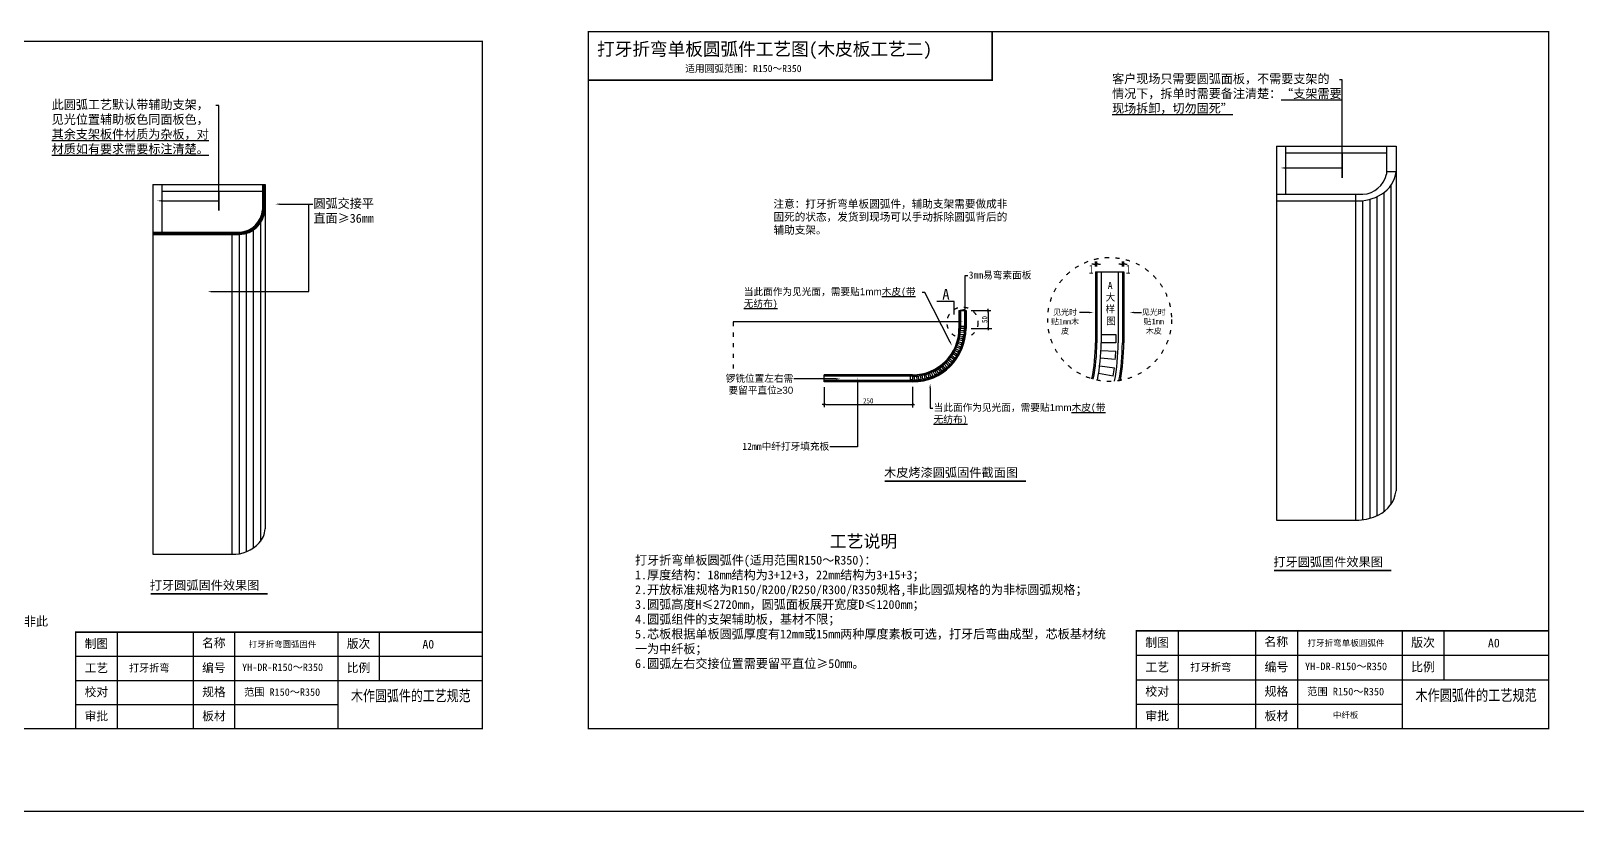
# Model space of a CAD drawing. Header units: millimetres. Extents: x 1116 to 19180, y 5378 to 16725.
# Drawn here: x 11381 to 15746, y 11246 to 13447 of the extents above; entities that cross this region are included whole.
import ezdxf
from ezdxf import colors
from ezdxf.entities.mleader import LeaderData, LeaderLine
from ezdxf.math import Vec2, Vec3

# ---------------------------------------------------------------- set-up
doc = ezdxf.new("R2010")
doc.units = ezdxf.units.MM
doc.linetypes.add('$0$ACAD_ISO03W100', pattern=[30, 12, -18])
for name, color, linetype in [('YQ_DIM', 3, 'Continuous'), ('YQ_TITLE', 6, 'Continuous'), ('图框', 7, 'Continuous')]:
    doc.layers.add(name, color=color, linetype=linetype)
doc.layers.add('常用', color=7, linetype='Continuous', lineweight=30)
doc.styles.get("Standard").update_dxf_attribs({"font": 'arial.ttf'})
doc.styles.add('YQ_DIM', font='simfang.ttf', dxfattribs={"width": 0.8})
doc.styles.add('YQ_TITLE', font='simhei.ttf')
doc.styles.add('黑体', font='simhei.ttf')
doc.dimstyles.new('yq5', dxfattribs={"dimscale": 5, "dimtxt": 3, "dimasz": 1, "dimexe": 1.5, "dimexo": 3, "dimgap": 0.5, "dimtad": 1, "dimdec": 1, "dimdsep": 46, "dimtxsty": 'YQ_DIM', "dimblk": 'YQTICK', "dimcen": 0, "dimclrd": 256, "dimclre": 256, "dimclrt": 7, "dimadec": 1, "dimazin": 2, "dimtfac": 1, "dimtdec": 1, "dimtix": 1, "dimtmove": 2, "dimatfit": 2, "dimfxl": 0, "dimtolj": 1, "dimtzin": 0, "dimarcsym": 0})

# ---------------------------------------------------------------- blocks, each defined once
blk = doc.blocks.new('YQTICK')
blk.add_line((-1, 0), (1, 0))
at = {"const_width": 0.4}
blk.add_lwpolyline([(0.53, 0.53), (-0.53, -0.53)], dxfattribs=at)
blk = doc.blocks.new('*D99')
at = {"lineweight": -2, "transparency": 16777216}
for p, q in [((14035, 12657.9), (14090.9, 12657.9)), ((14083.4, 12652.9), (14083.4, 12612.9)), ((14035, 12607.9), (14090.9, 12607.9))]:
    blk.add_line(p, q, dxfattribs=at)
at = {"layer": 'Defpoints', "color": 0, "transparency": 16777216}
for p in [(14020, 12657.9), (14020, 12607.9), (14083.4, 12607.9)]:
    blk.add_point(p, dxfattribs=at)
at = {"lineweight": -2, "transparency": 16777216, "xscale": 5, "yscale": 5, "zscale": 5}
for p, rotation in [((14083.4, 12657.9), 90), ((14083.4, 12607.9), 270)]:
    blk.add_blockref('YQTICK', p, dxfattribs=dict(at, rotation=rotation))
at = {"color": 7, "transparency": 16777216, "insert": (14073.3, 12632.9), "char_height": 15, "attachment_point": 5, "rotation": 90, "style": 'YQ_DIM'}
blk.add_mtext('\\A1;50', dxfattribs=at)
blk = doc.blocks.new('*D100')
at = {"lineweight": -2, "transparency": 16777216}
for p, q in [((13620, 12441.9), (13620, 12386)), ((13870, 12442.9), (13870, 12386)), ((13625, 12393.5), (13865, 12393.5))]:
    blk.add_line(p, q, dxfattribs=at)
at = {"layer": 'Defpoints', "color": 0, "transparency": 16777216}
for p in [(13620, 12456.9), (13870, 12457.9), (13870, 12393.5)]:
    blk.add_point(p, dxfattribs=at)
at = {"lineweight": -2, "transparency": 16777216, "xscale": 5, "yscale": 5, "zscale": 5, "rotation": 180}
blk.add_blockref('YQTICK', (13620, 12393.5), dxfattribs=at)
at = {"lineweight": -2, "transparency": 16777216, "xscale": 5, "yscale": 5, "zscale": 5}
blk.add_blockref('YQTICK', (13870, 12393.5), dxfattribs=at)
at = {"color": 7, "transparency": 16777216, "insert": (13745, 12403.6), "char_height": 15, "attachment_point": 5, "style": 'YQ_DIM'}
blk.add_mtext('\\A1;250', dxfattribs=at)
blk = doc.blocks.new('*D65')
at = {"layer": 'Defpoints', "color": 0, "transparency": 16777216}
for p in [(14390.1, 12789.3), (14386.1, 12767), (14390.1, 12767)]:
    blk.add_point(p, dxfattribs=at)
at = {"layer": 'YQ_DIM', "lineweight": -2, "transparency": 16777216}
for p, q in [((14381.1, 12789.3), (14376.1, 12789.3)), ((14386.1, 12782), (14386.1, 12796.8)), ((14386.1, 12789.3), (14390.1, 12789.3)), ((14390.1, 12782), (14390.1, 12796.8)), ((14395.1, 12789.3), (14400.1, 12789.3))]:
    blk.add_line(p, q, dxfattribs=at)
at = {"layer": 'YQ_DIM', "lineweight": -2, "transparency": 16777216, "xscale": 5, "yscale": 5, "zscale": 5}
blk.add_blockref('YQTICK', (14386.1, 12789.3), dxfattribs=at)
at = {"layer": 'YQ_DIM', "lineweight": -2, "transparency": 16777216, "xscale": 5, "yscale": 5, "zscale": 5, "rotation": 180}
blk.add_blockref('YQTICK', (14390.1, 12789.3), dxfattribs=at)
at = {"layer": 'YQ_DIM', "color": 7, "transparency": 16777216, "insert": (14374, 12774.6), "char_height": 15, "attachment_point": 5, "style": 'YQ_DIM'}
blk.add_mtext('\\A1;{\\H1.66667x;1}', dxfattribs=at)
blk = doc.blocks.new('*D66')
at = {"layer": 'Defpoints', "color": 0, "transparency": 16777216}
for p in [(14466.1, 12789.3), (14462.1, 12767), (14466.1, 12767)]:
    blk.add_point(p, dxfattribs=at)
at = {"layer": 'YQ_DIM', "lineweight": -2, "transparency": 16777216}
for p, q in [((14457.1, 12789.3), (14452.1, 12789.3)), ((14462.1, 12782), (14462.1, 12796.8)), ((14462.1, 12789.3), (14466.1, 12789.3)), ((14466.1, 12782), (14466.1, 12796.8)), ((14471.1, 12789.3), (14476.1, 12789.3))]:
    blk.add_line(p, q, dxfattribs=at)
at = {"layer": 'YQ_DIM', "lineweight": -2, "transparency": 16777216, "xscale": 5, "yscale": 5, "zscale": 5}
blk.add_blockref('YQTICK', (14462.1, 12789.3), dxfattribs=at)
at = {"layer": 'YQ_DIM', "lineweight": -2, "transparency": 16777216, "xscale": 5, "yscale": 5, "zscale": 5, "rotation": 180}
blk.add_blockref('YQTICK', (14466.1, 12789.3), dxfattribs=at)
at = {"layer": 'YQ_DIM', "color": 7, "transparency": 16777216, "insert": (14478.5, 12774.6), "char_height": 15, "attachment_point": 5, "style": 'YQ_DIM'}
blk.add_mtext('\\A1;{\\H1.66667x;1}', dxfattribs=at)

msp = doc.modelspace()

# ---------------------------------------------------------------- linework, layer by layer
for p, q in [((14896.92, 13121.73), (14896.92, 12067.21)), ((14896.92, 13121.73), (15234.73, 13121.73)), ((14922.53, 13121.73), (14922.53, 12986.05)), ((14922.53, 13102.89), (15207.62, 13102.89)), ((15207.62, 13121.73), (15207.62, 13042.44)), ((15234.73, 13121.73), (15234.73, 12149.81)), ((11725.47, 13014.04), (11725.47, 11970.98)), ((11725.47, 13014.04), (12042.16, 13014.04)), ((11751.07, 13014.04), (11751.07, 12878.36)), ((12035.16, 13014.04), (12035.16, 12942.12)), ((12038.16, 13014.04), (12038.16, 12942.12)), ((12041.16, 13014.04), (12041.16, 12942.12)), ((12042.16, 13014.04), (12042.16, 12942.12)), ((12042.16, 13014.04), (12042.16, 12042.12)), ((15234.73, 13049.81), (15207.62, 13049.81)), ((15220.26, 13011.46), (15220.26, 12111.46)), ((11751.07, 12995.19), (12036.16, 12995.19)), ((14896.92, 12967.21), (15120.26, 12967.21)), ((15120.26, 12986.05), (15120.26, 12067.21)), ((15140.26, 12967.97), (15140.26, 12067.21)), ((15160.26, 12971.79), (15160.26, 12071.79)), ((15180.26, 12978.95), (15180.26, 12078.95)), ((15200.26, 12990.42), (15200.26, 12090.42)), ((12042.16, 12942.12), (12035.16, 12942.12)), ((12165.75, 12711.47), (12165.75, 12958.42)), ((11948.81, 12879.36), (11948.81, 11970.98)), ((11988.81, 12875.66), (11988.81, 11977.65)), ((12008.81, 12885.23), (12008.81, 11988.24)), ((12028.81, 12904.92), (12028.81, 12006.61)), ((11968.81, 12872.36), (11968.81, 11972.18)), ((14386.13, 12766.97), (14466.13, 12766.97)), ((14386.13, 12766.97), (14386.13, 12566.93)), ((14390.13, 12766.97), (14390.13, 12566.93)), ((14402.13, 12766.97), (14402.13, 12566.93)), ((14450.13, 12766.97), (14450.13, 12566.97)), ((14462.13, 12766.97), (14462.13, 12566.97)), ((14466.13, 12766.97), (14466.13, 12566.97)), ((14000.97, 12657.87), (14020.97, 12657.87)), ((14000.97, 12657.87), (14000.97, 12607.86)), ((14001.97, 12657.87), (14001.97, 12607.86)), ((14004.97, 12657.87), (14004.97, 12607.86)), ((14016.97, 12657.87), (14016.97, 12607.87)), ((14019.97, 12657.87), (14019.97, 12607.87)), ((14020.97, 12657.87), (14020.97, 12607.87)), ((14004.97, 12613.86), (14015.47, 12613.86)), ((14015.47, 12613.86), (14015.47, 12607.87)), ((13999.64, 12570.32), (14009.73, 12567.4)), ((14011.24, 12573.04), (14001.05, 12575.55)), ((14002.25, 12580.87), (14012.53, 12578.77)), ((14013.59, 12584.52), (14003.22, 12586.2)), ((14003.99, 12591.6), (14014.41, 12590.34)), ((14015, 12596.15), (14004.53, 12597)), ((14004.86, 12602.44), (14015.35, 12602.02)), ((14015.47, 12607.86), (14004.97, 12607.86)), ((14034.97, 12607.87), (14093.54, 12607.87)), ((14402.13, 12590.93), (14444.13, 12590.93)), ((14444.13, 12590.93), (14444.13, 12566.97)), ((13986.29, 12520.45), (13977.89, 12526.76)), ((13981.08, 12531.19), (13989.72, 12525.22)), ((13992.94, 12530.09), (13984.07, 12535.71)), ((13986.89, 12540.38), (13995.98, 12535.13)), ((13998.8, 12540.24), (13989.5, 12545.12)), ((13991.94, 12550), (14001.43, 12545.5)), ((14003.83, 12550.83), (13994.17, 12554.94)), ((13996.2, 12560), (14006.02, 12556.28)), ((14007.98, 12561.78), (13998.02, 12565.11)), ((14401.7, 12545.26), (14443.66, 12543.57)), ((14444.13, 12566.93), (14402.13, 12566.93)), ((13922.9, 12483.67), (13927.01, 12474.01)), ((13932.34, 12476.41), (13927.84, 12485.9)), ((13932.72, 12488.34), (13937.6, 12479.04)), ((13942.71, 12481.86), (13937.46, 12490.95)), ((13942.13, 12493.77), (13947.75, 12484.9)), ((13952.62, 12488.12), (13946.65, 12496.76)), ((13951.08, 12499.95), (13957.39, 12491.55)), ((13961.99, 12495.16), (13955.35, 12503.29)), ((13959.5, 12506.82), (13966.46, 12498.97)), ((13963.48, 12510.5), (13970.76, 12502.93)), ((13967.34, 12514.36), (13974.91, 12507.08)), ((13978.87, 12511.38), (13971.02, 12518.34)), ((13974.55, 12522.49), (13982.68, 12515.85)), ((14398.2, 12501.91), (14439.89, 12496.85)), ((14442.24, 12520.1), (14400.38, 12523.48)), ((13869.98, 12476.87), (13619.97, 12476.87)), ((13619.97, 12456.87), (13619.97, 12476.87)), ((13869.98, 12475.87), (13619.97, 12475.87)), ((13869.98, 12472.87), (13619.97, 12472.87)), ((13869.97, 12460.87), (13619.97, 12460.87)), ((13869.97, 12457.87), (13619.97, 12457.87)), ((13869.97, 12456.87), (13619.97, 12456.87)), ((13863.98, 12462.37), (13863.98, 12472.87)), ((13869.97, 12462.37), (13863.98, 12462.37)), ((13869.97, 12442.87), (13869.97, 12384.3)), ((13869.98, 12472.87), (13869.98, 12462.37)), ((13875.82, 12462.49), (13875.4, 12472.98)), ((13880.84, 12473.31), (13881.69, 12462.84)), ((13887.5, 12463.43), (13886.24, 12473.85)), ((13891.64, 12474.62), (13893.32, 12464.25)), ((13899.07, 12465.31), (13896.97, 12475.59)), ((13902.29, 12476.79), (13904.8, 12466.6)), ((13910.44, 12468.11), (13907.52, 12478.2)), ((13912.73, 12479.82), (13916.06, 12469.86)), ((13921.56, 12471.82), (13917.84, 12481.64)), ((14436.59, 12473.57), (14395.13, 12480.31)), ((14896.92, 12067.21), (15129.96, 12067.21)), ((11725.47, 11970.98), (11958.51, 11970.98)), ((1115.77, 11246.44), (19180.15, 11246.44))]:
    msp.add_line(p, q)
at = {"color": 3, "lineweight": -3}
for p, q in [((13987.33, 12683.47), (13938.08, 12683.47)), ((13987.33, 12646.88), (13987.33, 12683.47))]:
    msp.add_line(p, q, dxfattribs=at)
at = {"linetype": '$0$ACAD_ISO03W100'}
msp.add_line((13363.32, 12626.49), (13363.32, 12490.95), dxfattribs=at)
for points in [[(14896.92, 12986.05), (15141.21, 12986.05, 0.3318688), (15207.62, 13042.44)], [(11725.47, 12879.36), (11969.73, 12879.36, 0.3740314), (12035.17, 12942.21, 0.3740314)], [(11725.47, 12876.36), (11969.82, 12876.36, 0.3754372), (12038.17, 12942.2, 0.3754372)], [(11725.47, 12873.36), (11969.92, 12873.36, 0.3767283), (12041.17, 12942.2, 0.3767283)], [(11725.47, 12872.36), (11969.94, 12872.36, 0.376818), (12042.16, 12942.12, 0.3325485)], [(11948.54, 11970.99, 0.222901), (12025.93, 12003.17, 0.1702345), (12042.16, 12042.12, 0.1479908)]]:
    msp.add_lwpolyline(points, format="xyb")
for centre, radius in [((14426.13, 12633.07), 174.74), ((14010.97, 12624.39), 43.69)]:
    msp.add_circle(centre, radius, dxfattribs=at)
for centre, radius, start, end in [((15147.11, 13060.96), 88.32, 301.98706, 352.74722), ((15125.11, 13101.55), 134.43, 267.93218, 300.77664), ((13869.97, 12607.87), 150, 270, 0), ((13869.97, 12607.87), 151, 270, 0), ((13869.97, 12607.87), 132, 270, 0), ((13869.97, 12607.87), 131, 270, 0), ((13869.97, 12607.87), 135, 270, 0), ((13869.97, 12607.87), 147, 270, 0), ((13869.97, 12607.87), 145.5, 346.15012, 348.46526), ((13869.97, 12607.87), 145.5, 350.76551, 353.08065), ((13869.97, 12607.87), 145.5, 355.38089, 357.69603), ((13869.97, 12607.87), 145.5, 359.99628, 0), ((13869.97, 12607.87), 145.5, 327.68858, 330.00372), ((13869.97, 12607.87), 145.5, 332.30397, 334.61911), ((13869.97, 12607.87), 145.5, 336.91935, 339.23449), ((13869.97, 12607.87), 145.5, 341.53474, 343.84988), ((13862.13, 12566.97), 524, 348.84652, 0), ((13862.13, 12566.97), 528, 348.81023, 0), ((13862.13, 12566.97), 540, 348.76317, 0), ((13862.13, 12566.97), 588, 349.40861, 0), ((13862.13, 12566.97), 582, 355.38089, 357.69603), ((13862.13, 12566.97), 582, 359.99628, 0), ((13862.13, 12566.97), 600, 349.76385, 0), ((13862.13, 12566.97), 604, 349.8992, 0), ((13869.97, 12607.87), 145.5, 299.99628, 302.31142), ((13869.97, 12607.87), 145.5, 304.61166, 306.9268), ((13869.97, 12607.87), 145.5, 309.22705, 311.54218), ((13869.97, 12607.87), 145.5, 313.84243, 316.15757), ((13869.97, 12607.87), 145.5, 318.45782, 320.77295), ((13869.97, 12607.87), 145.5, 323.0732, 325.38834), ((13862.13, 12566.97), 582, 350.76551, 353.08065), ((13869.97, 12607.87), 145.5, 270, 270.00372), ((13869.97, 12607.87), 145.5, 272.30397, 274.61911), ((13869.97, 12607.87), 145.5, 276.91935, 279.23449), ((13869.97, 12607.87), 145.5, 281.53474, 283.84988), ((13869.97, 12607.87), 145.5, 286.15012, 288.46526), ((13869.97, 12607.87), 145.5, 290.76551, 293.08065), ((13869.97, 12607.87), 145.5, 295.38089, 297.69603), ((15147.11, 12160.96), 88.32, 294.93426, 352.74722), ((15125.11, 12201.55), 134.43, 272.06782, 296.14469)]:
    msp.add_arc(centre, radius, start, end)
at = {"layer": 'YQ_TITLE', "const_width": 4.48}
for points in [[(13791.59, 12177.13), (14189.68, 12177.13)], [(14890.37, 11924.93), (15220.99, 11924.93)], [(11718.92, 11859.26), (12049.54, 11859.26)]]:
    msp.add_lwpolyline(points, dxfattribs=at)
at = {"layer": '图框'}
for p, q in [((11624.28, 11750.98), (11624.28, 11478.92)), ((11839.49, 11750.98), (11839.49, 11478.92)), ((11956.08, 11750.98), (11956.08, 11478.92)), ((12247.58, 11750.98), (12247.58, 11478.92)), ((12364.17, 11750.98), (12364.17, 11614.95)), ((14619.68, 11754.83), (14619.68, 11478.92)), ((14837.92, 11754.83), (14837.92, 11478.92)), ((14956.17, 11754.83), (14956.17, 11478.92)), ((15251.79, 11754.83), (15251.79, 11478.92)), ((15370.03, 11754.83), (15370.03, 11616.87)), ((11507.68, 11682.96), (12655.67, 11682.96)), ((14501.43, 11685.85), (15665.65, 11685.85)), ((11507.68, 11614.95), (12655.67, 11614.95)), ((14501.43, 11616.87), (15665.65, 11616.87)), ((11507.68, 11546.93), (12247.58, 11546.93)), ((14501.43, 11547.9), (15251.79, 11547.9))]:
    msp.add_line(p, q, dxfattribs=at)
at = {"layer": '常用', "lineweight": -3}
for points, const_width in [([(15665.65, 11754.83), (14501.43, 11754.83), (14501.43, 11478.92), (12954.85, 11478.92), (12954.85, 13444.76), (15665.65, 13444.76), (15665.65, 11478.92), (14501.43, 11478.92)], 4.22), ([(12655.67, 11750.98), (11507.68, 11750.98), (11507.68, 11478.92), (9982.67, 11478.92), (9982.67, 13417.35), (12655.67, 13417.35), (12655.67, 11478.92), (11507.68, 11478.92)], 4.16)]:
    msp.add_lwpolyline(points, dxfattribs=dict(at, const_width=const_width))
at = {"layer": '常用', "lineweight": -3, "const_width": 4.22}
msp.add_lwpolyline([(12954.85, 13444.76), (14094.42, 13444.76), (14094.42, 13307.94), (12954.85, 13307.94)], close=True, dxfattribs=at)

# ---------------------------------------------------------------- texts
at = {"color": 3, "insert": (13953.95, 12719.35), "char_height": 30, "attachment_point": 1}
msp.add_mtext_dynamic_manual_height_columns('{\\fSimHei|b0|i0|c0|p49;A}', width=36.1367, gutter_width=1750, heights=[0], dxfattribs=at)
at = {"attachment_point": 1}
for s, width, insert, char_height in [('\\pi5.44113;{\\fSimSun|b0|i0|c0|p2;A\\P\\pi-0.70412;\\fSimSun|b0|i0|c134|p2;大\\P\\pi-0.87172;样\\P\\pi1.08359;图}', 24.4018, (14415.46, 12739.01), 20), ('\\pi549.3115;{\\fSimHei|b0|i0|c134|p49;\\H1.4x;工艺说明\\P\\pi0;\\H0.71429x;打牙折弯单板圆弧件(适用范围R150～R350)：\\P1.厚度结构：18mm结构为3+12+3，22mm结构为3+15+3；\\P2.\\H0.99999x;开放标准规格为R150/R200/R250/R300/R350规格\\fSimHei|b0|i0|c0|p49;,\\fSimHei|b0|i0|c134|p49;非此圆弧规格的为非标圆弧规格；\\P3.圆弧高度H≤\\fSimHei|b0|i0|c0|p49;2\\fSimHei|b0|i0|c134|p49;720mm，圆弧面板展开宽度D≤1200mm；\\P\\H1.00001x;4.圆弧组件的支架辅助板，基材不限；\\P5.芯板根据单板圆弧厚度有12mm或15mm两种厚度素板可选，打牙后弯曲成型，芯板基材统一为中纤板；\\P6.\\H0.99999x;圆弧左右交接位置需要留平直位≥50mm。}', 1344.3275, (13086.51, 12024.92), 25), ('\\pi549.3115;{\\fSimHei|b0|i0|c134|p49;\\H1.4x;工艺说明\\P\\pi0;\\H0.71429x;打牙折弯圆弧固件(适用范围R150～R350)：\\P1.\\H0.99999x;此结构适用于木皮圆弧组件；\\P\\fSimHei|b0|i0|c0|p49;2.\\fSimHei|b0|i0|c134|p49;圆弧半径指的是见光正面圆弧度，开放标准规格为R150/R200/R250/R300/R350规格\\fSimHei|b0|i0|c0|p49;,\\fSimHei|b0|i0|c134|p49;非此圆弧规格的为非标圆弧规格；\\P\\fSimHei|b0|i0|c0|p49;3.\\fSimHei|b0|i0|c134|p49;圆弧高度H≤\\fSimHei|b0|i0|c0|p49;2\\fSimHei|b0|i0|c134|p49;720mm，圆弧面板展开宽度D≤1200mm；\\P\\fSimHei|b0|i0|c0|p49;4.\\fSimHei|b0|i0|c134|p49;圆弧左右交接位置需要留平直位≥36mm。}', 1360.7043, (10083.81, 11935.51), 25)]:
    msp.add_mtext_dynamic_manual_height_columns(s, width=width, gutter_width=1750, heights=[0], dxfattribs=dict(at, insert=insert, char_height=char_height))
at = {"layer": 'YQ_TITLE', "style": 'YQ_TITLE'}
for s, height, p in [('打牙折弯单板圆弧件工艺图(木皮板工艺二)', 36.509, (12979.17, 13377.62)), ('适用圆弧范围：R150～R350', 20.0799, (13228.12, 13330.85)), ('木皮烤漆圆弧固件截面图', 25.2, (13789.47, 12188.88)), ('打牙圆弧固件效果图', 25.2, (14888.25, 11936.67)), ('打牙圆弧固件效果图', 25.2, (11716.8, 11871))]:
    msp.add_text(s, height=height, dxfattribs=at).set_placement(p)
at = {"layer": 'YQ_TITLE', "insert": (13477.27, 12970.05), "char_height": 22, "attachment_point": 1, "style": 'YQ_TITLE'}
msp.add_mtext_dynamic_manual_height_columns('{\\fSimSun|b0|i0|c134|p2;注意：打牙折弯单板圆弧件，辅助支架需要做成非固死的状态，发货到现场可以手动拆除圆弧背后的辅助支架。}', width=676.6623, gutter_width=1750, heights=[0], dxfattribs=at)
at = {"layer": '图框', "attachment_point": 5, "style": '黑体'}
for s, insert, char_height, width in [('制图', (11565.98, 11716.97), 24.291, 116.5976), ('{\\fﾺￚￌﾣﾤ|b0|i0|c134|p2;名称}', (11897.45, 11719.19), 24.2912, 116.5976), ('{\\fSimSun|b0|i0|c134|p2;\\C3;打牙折弯圆弧固件}', (12091.45, 11716.09), 17.0013, 236.1101), ('版次', (12305.88, 11716.97), 24.291, 116.5976), ('A0', (12502.96, 11716.88), 24.291, 116.5976), ('制图', (14560.55, 11720.34), 24.635, 118.2461), ('{\\fﾺￚￌﾣﾤ|b0|i0|c134|p2;名称}', (14896.71, 11722.59), 24.6346, 118.2461), ('{\\fSimSun|b0|i0|c134|p2;\\C3;打牙折弯单板圆弧件}', (15093.45, 11719.44), 17.2417, 239.4483), ('版次', (15310.91, 11720.34), 24.635, 118.2461), ('A0', (15510.78, 11720.24), 24.635, 118.2461), ('工艺', (11565.98, 11648.96), 24.291, 116.5976), ('{\\fSimSun|b0|i0|c134|p2;\\C3;打牙折弯}', (11715.12, 11648.96), 20.9893, 291.494), ('编号', (11897.78, 11648.96), 24.291, 116.5976), ('{\\fSimSun|b0|i0|c134|p2;\\C3;YH-DR-R150～R350}', (12091.58, 11651.92), 20.9893, 291.494), ('比例', (12305.88, 11648.96), 24.291, 116.5976), ('工艺', (14560.55, 11651.36), 24.635, 118.2461), ('{\\fSimSun|b0|i0|c134|p2;\\C3;打牙折弯}', (14711.8, 11651.36), 21.286, 295.6152), ('编号', (14897.05, 11651.36), 24.635, 118.2461), ('{\\fSimSun|b0|i0|c134|p2;\\C3;YH-DR-R150～R350}', (15093.58, 11654.37), 21.286, 295.6152), ('比例', (15310.91, 11651.36), 24.635, 118.2461), ('校对', (11565.98, 11580.94), 24.291, 116.5976), ('规格', (11897.78, 11580.94), 24.291, 116.5976), ('{\\fSimSun|b0|i0|c134|p2;\\C3;范围 R150～R350}', (12090.41, 11580.9), 20.9893, 291.494), ('{\\fSimSun|b0|i0|c134|p2;\\W0.8;\\C0;木作圆弧件的工艺规范}', (12453.58, 11569.99), 30.9316, 412.3176), ('校对', (14560.55, 11582.38), 24.635, 118.2461), ('规格', (14897.05, 11582.38), 24.635, 118.2461), ('{\\fSimSun|b0|i0|c134|p2;\\C3;范围 R150～R350}', (15092.39, 11582.35), 21.286, 295.6152), ('{\\fSimSun|b0|i0|c134|p2;\\W0.8;\\C0;木作圆弧件的工艺规范}', (15460.7, 11571.28), 31.3689, 418.1471), ('审批', (11565.98, 11512.93), 24.291, 116.5976), ('板材', (11897.78, 11512.93), 24.291, 116.5976), ('审批', (14560.55, 11513.41), 24.635, 118.2461), ('板材', (14897.05, 11513.41), 24.635, 118.2461), ('{\\fSimSun|b0|i0|c134|p2;\\C3;中纤板}', (15092.39, 11516.09), 17.0288, 236.4922)]:
    msp.add_mtext(s, dxfattribs=dict(at, insert=insert, char_height=char_height, width=width))

# ---------------------------------------------------------------- dimensions: what is measured, and where the dimension line sits
dim = msp.add_linear_dim(base=(14083.41, 12607.87), p1=(14019.97, 12657.87), p2=(14019.97, 12607.87), angle=90, dimstyle='yq5')
dim.commit()
dim.dimension.update_dxf_attribs({"geometry": '*D99', "text_midpoint": (14073.33, 12632.87)})
dim = msp.add_linear_dim(base=(13869.97, 12393.49), p1=(13619.97, 12456.87), p2=(13869.97, 12457.87), dimstyle='yq5')
dim.commit()
dim.dimension.update_dxf_attribs({"geometry": '*D100', "text_midpoint": (13744.97, 12403.57)})
at = {"layer": 'YQ_DIM'}
for base, p1, p2, picture, middle in [((14390.13, 12789.28), (14386.13, 12766.97), (14390.13, 12766.97), '*D65', (14373.99, 12774.57)), ((14466.13, 12789.28), (14462.13, 12766.97), (14466.13, 12766.97), '*D66', (14478.53, 12774.57))]:
    dim = msp.add_linear_dim(base=base, p1=p1, p2=p2, text='{\\H1.66667x;1}', dimstyle='yq5', dxfattribs=at)
    dim.commit()
    dim.dimension.update_dxf_attribs({"geometry": picture, "text_midpoint": middle, "dimtype": 160})

# ---------------------------------------------------------------- leaders
ml = msp.add_multileader_mtext('Standard')
ml.set_content('{\\fSimSun|b0|i0|c134|p2;客户现场只需要圆弧面板，不需要支架的情况下，拆单时需要备注清楚：\\L“支架需要现场拆卸，切勿固死”}', color=256)
ml.set_leader_properties()
ml.build(insert=Vec2(0, 0))
ml.multileader.update_dxf_attribs({"arrow_head_size": 12})
ctx = ml.context
ctx.base_point, ctx.char_height, ctx.arrow_head_size, ctx.plane_origin = Vec3(14431.17, 13309.32), 25, 12, Vec3(15189.75, 13113.54)
notes = []
notes.append((ctx, [(0, (1, 1, 0), (15082.97, 13309.32), (-1, 0), 8, [(2, [(15082.97, 13111.08), (15082.97, 13032.88)], 0, [])])]))
ctx.mtext.insert, ctx.mtext.width, ctx.mtext.defined_height, ctx.mtext.flow_direction = Vec3(14433.17, 13324.32), 645.901, 132.93, 5
ml = msp.add_multileader_mtext('Standard')
ml.set_content('{\\fSimSun|b0|i0|c134|p2;此圆弧工艺默认带辅助支架，见光位置辅助板色同面板色，\\L其余支架板件材质为杂板，对材质如有要求需要标注清楚。}', color=256)
ml.set_leader_properties()
ml.build(insert=Vec2(0, 0))
ml.multileader.update_dxf_attribs({"arrow_head_size": 12})
ctx = ml.context
ctx.base_point, ctx.char_height, ctx.arrow_head_size, ctx.plane_origin = Vec3(11437.79, 13236.4), 25, 12, Vec3(12018.29, 13005.85)
notes.append((ctx, [(0, (1, 1, 0), (11911.52, 13236.4), (-1, 0), 8, [(2, [(11911.52, 13005.85), (11911.52, 12940.14)], 0, [])])]))
ctx.mtext.insert, ctx.mtext.width, ctx.mtext.defined_height, ctx.mtext.flow_direction = Vec3(11439.79, 13251.4), 469.0413, 66.17, 5
ml = msp.add_multileader_mtext('Standard')
ml.set_content('', color=256)
ml.set_leader_properties()
ml.build(insert=Vec2(0, 0))
ml.multileader.update_dxf_attribs({"arrow_head_size": 12})
ctx = ml.context
ctx.base_point, ctx.char_height, ctx.arrow_head_size, ctx.plane_origin = Vec3(15082.97, 13060.38), 20, 12, Vec3(14908.61, 13060.38)
notes.append((ctx, [(0, (1, 1, 0), (15074.85, 13060.38), (1, 0), 8.13, [(0, [(14908.61, 13060.38)], 0, [])])]))
ctx.mtext.insert, ctx.mtext.flow_direction = Vec3(15084.97, 13070.38), 5
ml = msp.add_multileader_mtext('Standard')
ml.set_content('', color=256)
ml.set_leader_properties()
ml.build(insert=Vec2(0, 0))
ml.multileader.update_dxf_attribs({"arrow_head_size": 12})
ctx = ml.context
ctx.base_point, ctx.char_height, ctx.arrow_head_size, ctx.plane_origin = Vec3(11911.52, 12967.63), 20, 12, Vec3(11737.16, 12967.63)
notes.append((ctx, [(0, (1, 1, 0), (11903.39, 12967.63), (1, 0), 8.13, [(0, [(11737.16, 12967.63)], 0, [])])]))
ctx.mtext.insert, ctx.mtext.flow_direction = Vec3(11913.52, 12977.63), 5
ml = msp.add_multileader_mtext('Standard')
ml.set_content('{\\fSimSun|b0|i0|c134|p2;圆弧交接平直面≥36mm}', color=256)
ml.set_leader_properties()
ml.build(insert=Vec2(0, 0))
ml.multileader.update_dxf_attribs({"arrow_head_size": 12})
ctx = ml.context
ctx.base_point, ctx.char_height, ctx.arrow_head_size, ctx.plane_origin = Vec3(12176.86, 12958.42), 25, 12, Vec3(12622.84, 12958.42)
notes.append((ctx, [(1, (1, 1, 0), (12168.86, 12958.42), (1, 0), 8, [(2, [(12070.7, 12958.42)], 0, [])])]))
ctx.mtext.insert, ctx.mtext.width, ctx.mtext.flow_direction = Vec3(12178.86, 12972.6), 191.2867, 5
ml = msp.add_multileader_mtext('Standard')
ml.set_content('{\\fSimHei|b0|i0|c134|p49;\\H1.00001x;3mm易弯素面板}', color=256)
ml.set_leader_properties()
ml.build(insert=Vec2(0, 0))
ml.multileader.update_dxf_attribs({"arrow_head_size": 12})
ctx = ml.context
ctx.base_point, ctx.char_height, ctx.arrow_head_size, ctx.plane_origin = Vec3(14026.37, 12756.77), 20, 12, Vec3(13936.08, 12756.77)
notes.append((ctx, [(0, (1, 1, 0), (14018.37, 12756.77), (1, 0), 8, [(1, [(14003.66, 12660.23), (14018.37, 12660.76)], 0, [])])]))
ctx.mtext.insert, ctx.mtext.flow_direction = Vec3(14028.37, 12768.34), 5
ml = msp.add_multileader_mtext('Standard')
ml.set_content('', color=256)
ml.set_leader_properties()
ml.build(insert=Vec2(0, 0))
ml.multileader.update_dxf_attribs({"arrow_head_size": 12})
ctx = ml.context
ctx.base_point, ctx.char_height, ctx.arrow_head_size, ctx.plane_origin = Vec3(12165.75, 12711.47), 20, 12, Vec3(11879.88, 12711.47)
notes.append((ctx, [(0, (1, 1, 0), (12157.63, 12711.47), (1, 0), 8.13, [(0, [(11879.88, 12711.47)], 0, [])])]))
ctx.mtext.insert, ctx.mtext.flow_direction = Vec3(12167.75, 12721.47), 5
ml = msp.add_multileader_mtext('Standard')
ml.set_content('{\\fSimSun|b0|i0|c134|p2;当此面作为见光面，需要贴}1mm{\\fSimSun|b0|i0|c134|p2;\\L木皮(带无纺布)}', color=256)
ml.set_leader_properties()
ml.build(insert=Vec2(0, 0))
ml.multileader.update_dxf_attribs({"arrow_head_size": 12})
ctx = ml.context
ctx.base_point, ctx.char_height, ctx.arrow_head_size, ctx.plane_origin = Vec3(13391.57, 12709.48), 20, 12, Vec3(13870.56, 12683.88)
notes.append((ctx, [(0, (1, 1, 0), (13904.65, 12709.48), (-1, 0), 8, [(0, [(13981.29, 12558.59)], 0, [])])]))
ctx.mtext.insert, ctx.mtext.width, ctx.mtext.defined_height, ctx.mtext.flow_direction = Vec3(13393.57, 12721.48), 498.934, 216.78, 5
ml = msp.add_multileader_mtext('Standard')
ml.set_content('{\\fSimSun|b0|i0|c134|p2;见光时贴1mm木皮}', color=256)
ml.set_leader_properties()
ml.build(insert=Vec2(0, 0))
ml.multileader.update_dxf_attribs({"arrow_head_size": 12})
ctx = ml.context
ctx.base_point, ctx.char_height, ctx.arrow_head_size, ctx.plane_origin = Vec3(14259.44, 12652.5), 16, 12, Vec3(14379.55, 12571.61)
ctx.text_align_type = 1
notes.append((ctx, [(0, (1, 1, 0), (14349.2, 12652.5), (-1, 0), 8, [(0, [(14381.21, 12652.5)], 0, [])])]))
ctx.mtext.insert, ctx.mtext.width, ctx.mtext.alignment, ctx.mtext.flow_direction = Vec3(14300.32, 12661.62), 85.2465, 2, 5
ml = msp.add_multileader_mtext('Standard')
ml.set_content('{\\fSimSun|b0|i0|c134|p2;见光时贴1mm木皮}', color=256)
ml.set_leader_properties()
ml.build(insert=Vec2(0, 0))
ml.multileader.update_dxf_attribs({"arrow_head_size": 12})
ctx = ml.context
ctx.base_point, ctx.char_height, ctx.arrow_head_size, ctx.plane_origin = Vec3(14515.93, 12652.86), 16, 12, Vec3(14636.05, 12571.97)
ctx.text_align_type = 1
notes.append((ctx, [(1, (1, 1, 0), (14507.93, 12652.86), (1, 0), 8, [(0, [(14482.87, 12652.86)], 0, [])])]))
ctx.mtext.insert, ctx.mtext.width, ctx.mtext.alignment, ctx.mtext.flow_direction = Vec3(14550.96, 12661.98), 75.4818, 2, 5
at = {"linetype": '$0$ACAD_ISO03W100'}
ml = msp.add_multileader_mtext('Standard', dxfattribs=at)
ml.set_content('', color=256)
ml.set_leader_properties()
ml.build(insert=Vec2(0, 0))
ml.multileader.update_dxf_attribs({"arrow_head_size": 12})
ctx = ml.context
ctx.base_point, ctx.char_height, ctx.arrow_head_size, ctx.plane_origin = Vec3(13359.32, 12626.49), 20, 12, Vec3(13959.02, 12626.49)
ctx.text_align_type = 2
notes.append((ctx, [(0, (1, 1, 0), (13370.59, 12626.49), (-1, 0), 7.27, [(0, [(14012.51, 12626.49)], 0, [])])]))
ctx.mtext.insert, ctx.mtext.alignment, ctx.mtext.flow_direction = Vec3(13361.32, 12636.49), 3, 5
ml = msp.add_multileader_mtext('Standard', dxfattribs=at)
ml.set_content('{\\fSimSun|b0|i0|c134|p2;\\C256;锣铣位置左右需要留平直位\\fArial|b0|i0|c0|p34;≥30}', color=256)
ml.set_leader_properties()
ml.build(insert=Vec2(0, 0))
ml.multileader.update_dxf_attribs({"arrow_head_size": 12})
ctx = ml.context
ctx.base_point, ctx.char_height, ctx.arrow_head_size, ctx.plane_origin = Vec3(13333.88, 12465.45), 20, 12, Vec3(13719.99, 12465.45)
ctx.text_align_type = 2
notes.append((ctx, [(0, (1, 1, 0), (13543.19, 12465.45), (-1, 0), 8, [(0, [(13666.16, 12465.45)], 0, [])])]))
ctx.mtext.insert, ctx.mtext.width, ctx.mtext.alignment, ctx.mtext.flow_direction = Vec3(13533.19, 12476.85), 203.1644, 3, 5
ml = msp.add_multileader_mtext('Standard')
ml.set_content('{\\fSimSun|b0|i0|c134|p2;12mm中纤打牙填充板}', color=256)
ml.set_leader_properties()
ml.build(insert=Vec2(0, 0))
ml.multileader.update_dxf_attribs({"arrow_head_size": 12})
ctx = ml.context
ctx.base_point, ctx.char_height, ctx.arrow_head_size, ctx.plane_origin = Vec3(13379.85, 12273.7), 20, 12, Vec3(13714.55, 12468.86)
ctx.text_align_type = 2
notes.append((ctx, [(0, (1, 1, 0), (13714.55, 12273.7), (-1, 0), 77.85, [(0, [(13714.55, 12468.86)], 0, [])])]))
ctx.mtext.insert, ctx.mtext.alignment, ctx.mtext.flow_direction = Vec3(13634.7, 12285.21), 3, 5
ml = msp.add_multileader_mtext('Standard')
ml.set_content('{\\fSimSun|b0|i0|c134|p2;当此面作为见光面，需要贴}1mm{\\fSimSun|b0|i0|c134|p2;\\L木皮(带无纺布)}', color=256)
ml.set_leader_properties()
ml.build(insert=Vec2(0, 0))
ml.multileader.update_dxf_attribs({"arrow_head_size": 12})
ctx = ml.context
ctx.base_point, ctx.char_height, ctx.arrow_head_size, ctx.plane_origin = Vec3(13927.45, 12382.74), 20, 12, Vec3(13919.45, 12430.93)
notes.append((ctx, [(0, (1, 1, 0), (13919.45, 12382.74), (1, 0), 8, [(0, [(13919.45, 12451.8)], 0, [])])]))
ctx.mtext.insert, ctx.mtext.width, ctx.mtext.flow_direction = Vec3(13929.45, 12394.74), 501.7745, 5
for ctx, leaders in notes:
    for number, flags, end, landing, length, lines in leaders:
        leader = LeaderData()
        leader.index, (leader.has_last_leader_line, leader.has_dogleg_vector, leader.attachment_direction) = number, flags
        leader.last_leader_point, leader.dogleg_vector, leader.dogleg_length = Vec3(end), Vec3(landing), length
        for number, points, colour, breaks in lines:
            line = LeaderLine()
            line.index, line.vertices, line.color, line.breaks = number, Vec3.list(points), colors.encode_raw_color(colour), breaks
            leader.lines.append(line)
        ctx.leaders.append(leader)

doc.saveas('drawing.dxf')
